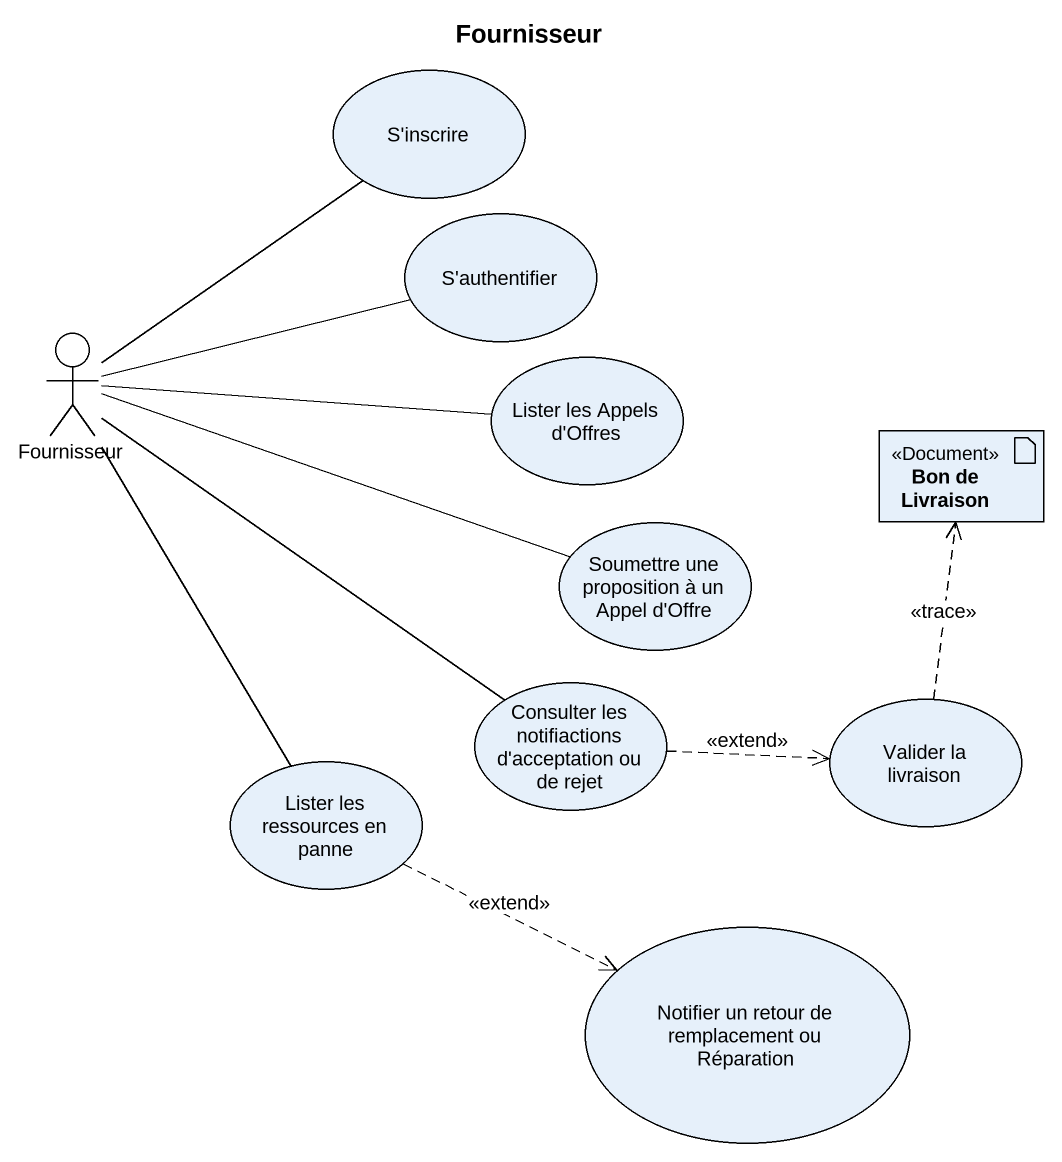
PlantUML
@startuml
title Fournisseur
usecase "S'inscrire" as S_inscrire
usecase "S'authentifier" as S_authentifier
actor Fournisseur
usecase "Lister les Appels d'Offres" as Lister_les_Appels_d_Offres
artifact "Bon de Livraison" as Bon_de_Livraison <<Document>>
usecase "Soumettre une proposition à un Appel d'Offre" as Soumettre_une_proposition_à
usecase "Lister les ressources en panne" as Lister_les_ressources_en
usecase "Consulter les notifiactions d'acceptation ou de rejet" as Consulter_les_notifiactions
usecase "Valider la livraison" as Valider_la_livraison
usecase "Notifier un retour de remplacement ou Réparation" as Notifier_un_retour_de
Fournisseur -up- S_inscrire
Fournisseur -right- S_authentifier
Fournisseur -right- Lister_les_Appels_d_Offres
Fournisseur -right- Soumettre_une_proposition_à
Fournisseur -- Lister_les_ressources_en
Fournisseur -- Consulter_les_notifiactions
Lister_les_ressources_en .right.> Notifier_un_retour_de : <<extend>>
Consulter_les_notifiactions .right.> Valider_la_livraison : <<extend>>
Valider_la_livraison .up.> Bon_de_Livraison : <<trace>>
@enduml
